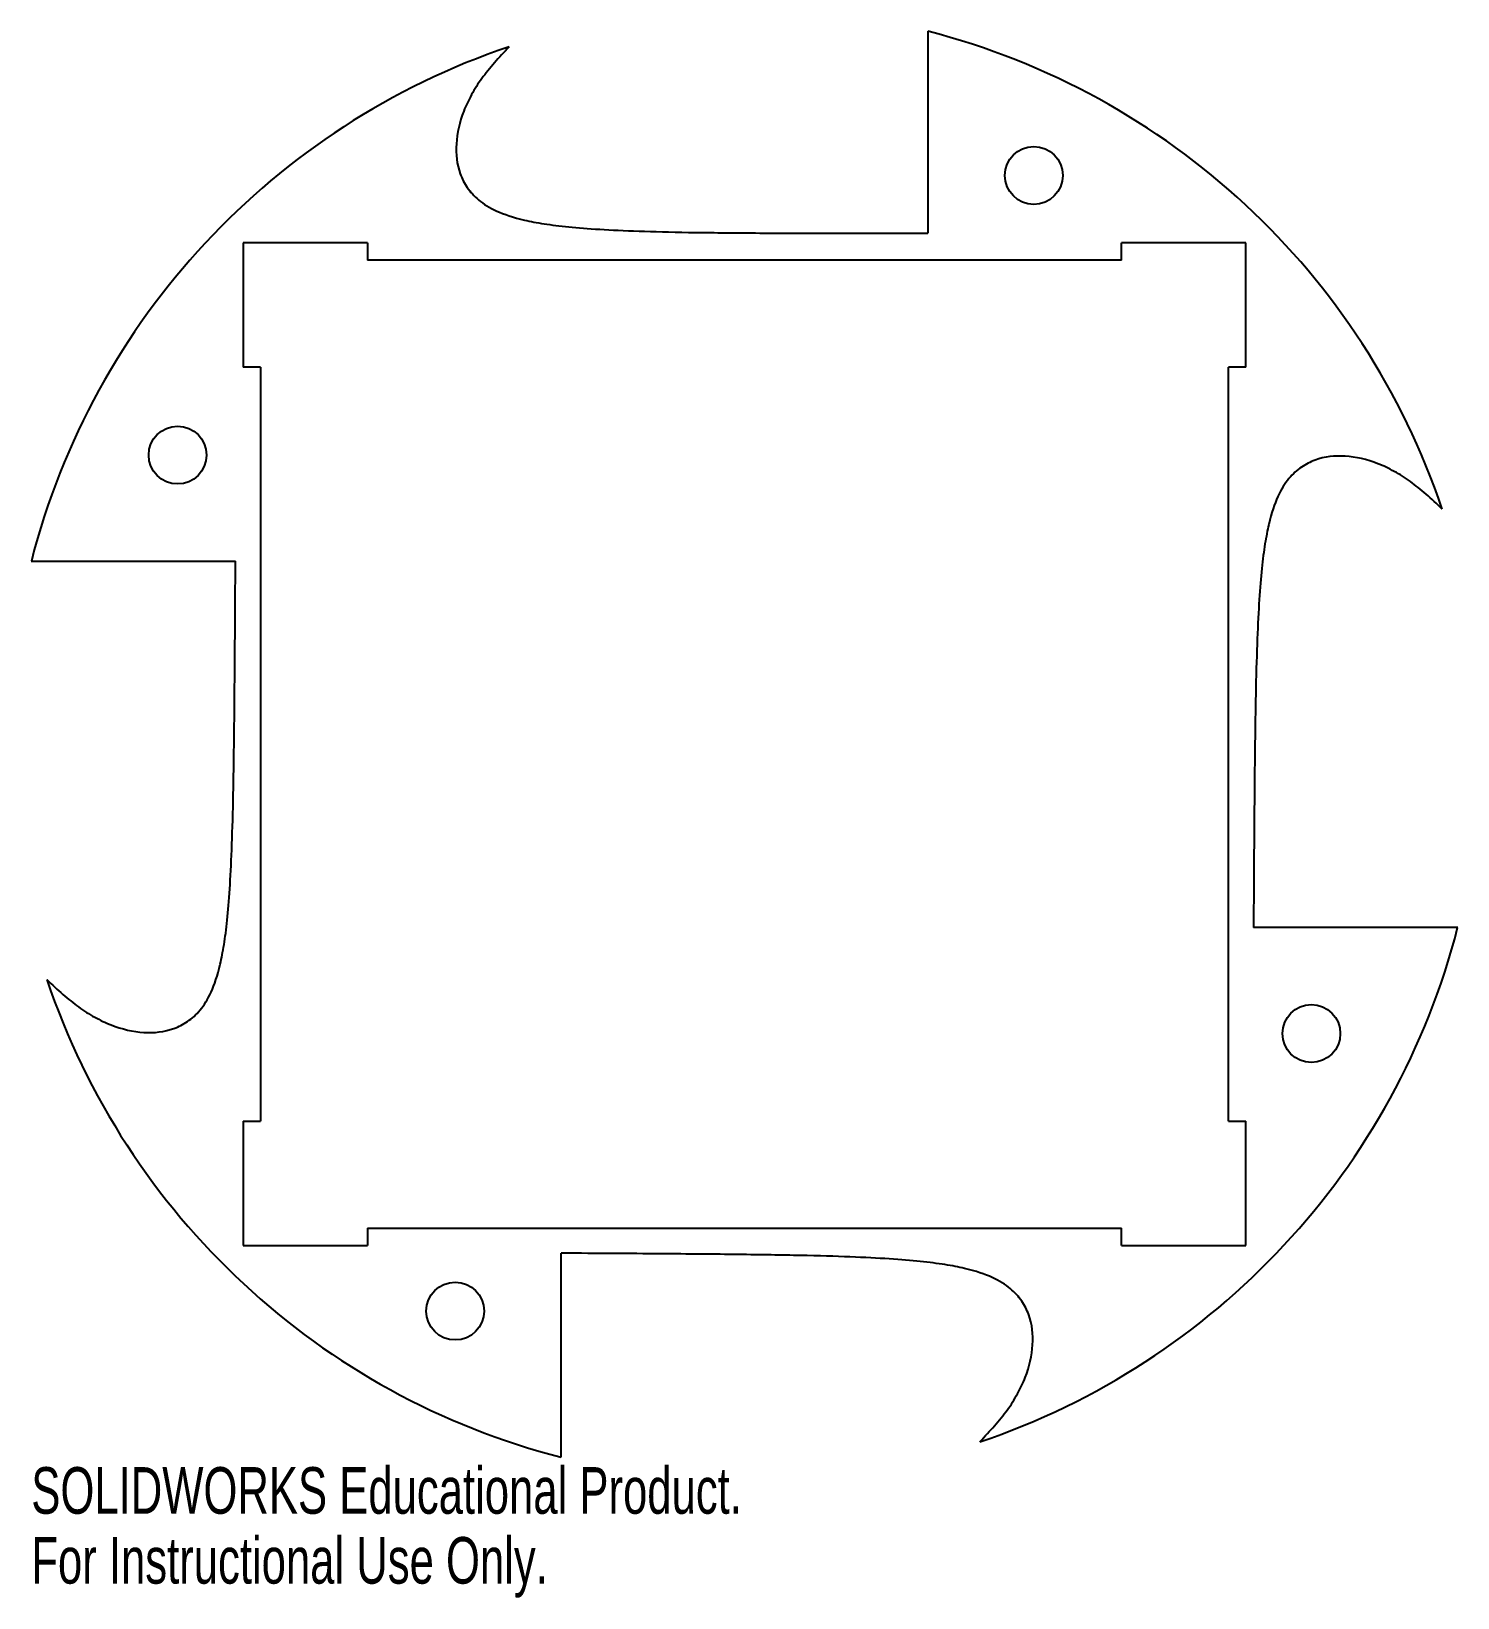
# Model space of a CAD drawing. Header units: millimetres. Extents: x -74 to 74, y -89 to 74.
import ezdxf

# ---------------------------------------------------------------- set-up
doc = ezdxf.new("R2010")
doc.units = ezdxf.units.MM
doc.styles.add('SLDTEXTSTYLE0', font='TXT', dxfattribs={"width": 0.7})

msp = doc.modelspace()

# ---------------------------------------------------------------- linework, layer by layer
at = {"color": 7, "linetype": 'Continuous', "lineweight": 25}
for p, q in [((19, 73.95), (19, 53)), ((-39.1, 52), (-52, 52)), ((-52, 52), (-52, 39.1)), ((-39.1, 52), (-39.1, 50.2)), ((52, 52), (39.1, 52)), ((39.1, 50.2), (39.1, 52)), ((52, 39.1), (52, 52)), ((39.1, 50.2), (-39.1, 50.2)), ((-50.2, 39.1), (-52, 39.1)), ((-50.2, 39.1), (-50.2, -39.1)), ((50.2, -39.1), (50.2, 39.1)), ((52, 39.1), (50.2, 39.1)), ((-73.95, 19), (-52.78, 19)), ((73.95, -19), (52.78, -19)), ((-52, -39.1), (-50.2, -39.1)), ((-52, -39.1), (-52, -52)), ((50.2, -39.1), (52, -39.1)), ((52, -52), (52, -39.1)), ((-39.1, -50.2), (-39.1, -52)), ((-39.1, -50.2), (39.1, -50.2)), ((39.1, -52), (39.1, -50.2)), ((-52, -52), (-39.1, -52)), ((-19, -73.95), (-19, -52.78)), ((39.1, -52), (52, -52))]:
    msp.add_line(p, q, dxfattribs=at)
for centre in [(30, 59), (-58.78, 30), (58.78, -30), (-30, -58.78)]:
    msp.add_circle(centre, 3, dxfattribs=at)
for start, end in [(18.6319, 75.5903), (108.6319, 165.5903), (288.6319, 345.5903), (198.6319, 255.5903)]:
    msp.add_arc((0, 0), 76.35, start, end, dxfattribs=at)
for points in [[(-24.39, 72.35), (-24.94, 71.76), (-25.46, 71.22), (-26.41, 70.13), (-26.85, 69.59), (-27.64, 68.5), (-27.99, 67.94), (-28.61, 66.82), (-28.88, 66.25), (-29.55, 64.54), (-29.81, 63.39), (-29.95, 61.2), (-29.83, 60.15), (-29.29, 58.67), (-29.06, 58.2), (-28.43, 57.29), (-28.05, 56.86), (-27.06, 56.04), (-26.46, 55.66), (-24.93, 54.96), (-24, 54.65), (-22.2, 54.23), (-21.53, 54.1), (-20.02, 53.87), (-19.18, 53.76), (-17.27, 53.57), (-16.21, 53.49), (-13.8, 53.34), (-12.46, 53.28), (-9.41, 53.18), (-7.72, 53.13), (-3.88, 53.07), (-1.74, 53.05), (3.09, 53.02), (5.78, 53.01), (11.84, 53), (15.21, 53), (19, 53)], [(72.35, 24.39), (71.76, 24.94), (71.22, 25.46), (70.13, 26.41), (69.59, 26.85), (68.5, 27.64), (67.94, 27.99), (66.82, 28.61), (66.25, 28.88), (64.54, 29.55), (63.39, 29.81), (61.2, 29.95), (60.15, 29.83), (58.67, 29.29), (58.2, 29.06), (57.29, 28.43), (56.86, 28.05), (56.04, 27.06), (55.66, 26.46), (54.96, 24.93), (54.64, 24), (54.22, 22.2), (54.09, 21.53), (53.85, 20.02), (53.74, 19.18), (53.54, 17.27), (53.45, 16.21), (53.3, 13.8), (53.23, 12.46), (53.11, 9.41), (53.06, 7.72), (52.98, 3.88), (52.95, 1.74), (52.89, -3.09), (52.87, -5.78), (52.82, -11.84), (52.81, -15.21), (52.78, -19)], [(-72.35, -24.39), (-71.76, -24.94), (-71.22, -25.46), (-70.13, -26.41), (-69.59, -26.85), (-68.5, -27.64), (-67.94, -27.99), (-66.82, -28.61), (-66.25, -28.88), (-64.54, -29.55), (-63.39, -29.81), (-61.2, -29.95), (-60.15, -29.83), (-58.67, -29.29), (-58.2, -29.06), (-57.29, -28.43), (-56.86, -28.05), (-56.04, -27.06), (-55.66, -26.46), (-54.96, -24.93), (-54.64, -24), (-54.22, -22.2), (-54.09, -21.53), (-53.85, -20.02), (-53.74, -19.18), (-53.54, -17.27), (-53.45, -16.21), (-53.3, -13.8), (-53.23, -12.46), (-53.11, -9.41), (-53.06, -7.72), (-52.98, -3.88), (-52.95, -1.74), (-52.89, 3.09), (-52.87, 5.78), (-52.82, 11.84), (-52.81, 15.21), (-52.78, 19)], [(24.39, -72.35), (24.94, -71.76), (25.46, -71.22), (26.41, -70.13), (26.85, -69.59), (27.64, -68.5), (27.99, -67.94), (28.61, -66.82), (28.88, -66.25), (29.55, -64.54), (29.81, -63.39), (29.95, -61.2), (29.83, -60.15), (29.29, -58.67), (29.06, -58.2), (28.43, -57.29), (28.05, -56.86), (27.06, -56.04), (26.46, -55.66), (24.93, -54.96), (24, -54.64), (22.2, -54.22), (21.53, -54.09), (20.02, -53.85), (19.18, -53.74), (17.27, -53.54), (16.21, -53.45), (13.8, -53.3), (12.46, -53.23), (9.41, -53.11), (7.72, -53.06), (3.88, -52.98), (1.74, -52.95), (-3.09, -52.89), (-5.78, -52.87), (-11.84, -52.82), (-15.21, -52.81), (-19, -52.78)]]:
    msp.add_open_spline(points, degree=3, knots=[0, 0, 0, 0, 0.0625, 0.0625, 0.125, 0.125, 0.1875, 0.1875, 0.25, 0.25, 0.375, 0.375, 0.5, 0.5, 0.5625, 0.5625, 0.625, 0.625, 0.6875, 0.6875, 0.75, 0.75, 0.78125, 0.78125, 0.8125, 0.8125, 0.84375, 0.84375, 0.875, 0.875, 0.90625, 0.90625, 0.9375, 0.9375, 0.96875, 0.96875, 1, 1, 1, 1], dxfattribs=at)

# ---------------------------------------------------------------- texts
at = {"color": 7, "linetype": 'Continuous', "char_height": 4.8336, "attachment_point": 1, "style": 'SLDTEXTSTYLE0'}
for s, insert in [('SOLIDWORKS Educational Product.', (-73.95, -74.97)), ('For Instructional Use Only.', (-73.95, -82.22))]:
    msp.add_mtext(s, dxfattribs=dict(at, insert=insert))

doc.saveas('drawing.dxf')
